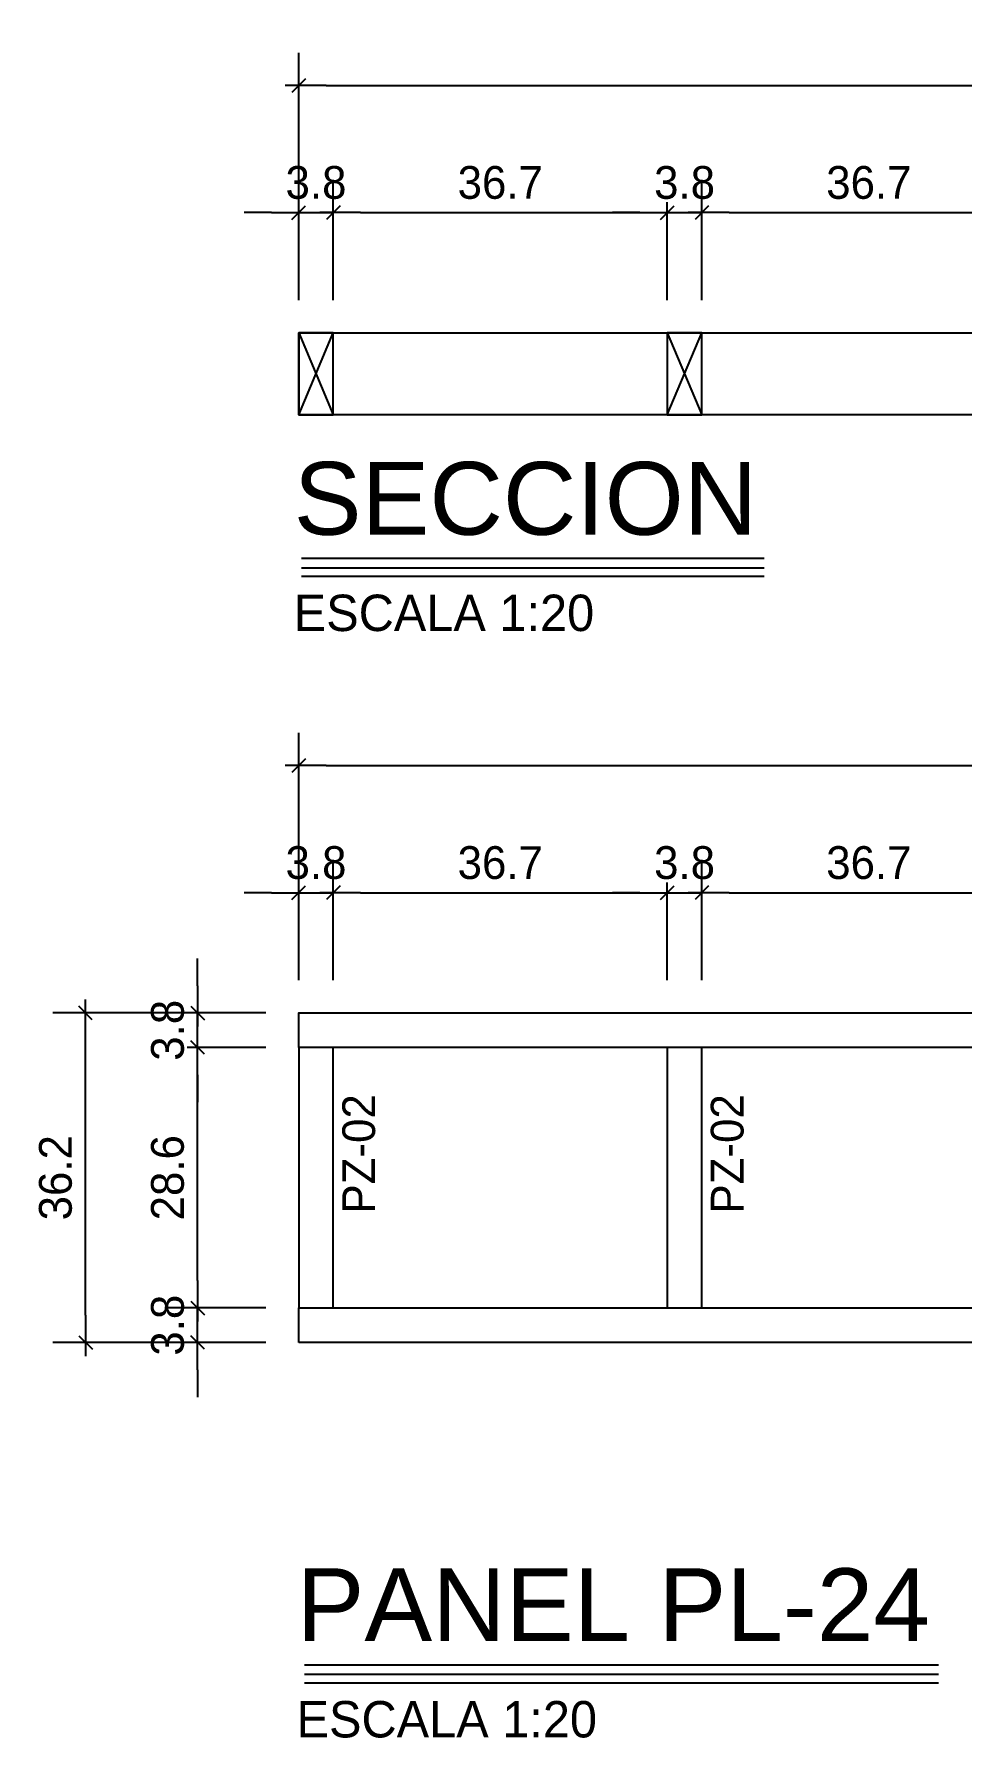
# Model space of a CAD drawing. Header units: millimetres. Extents: x 19458 to 19801, y 4351 to 4752.
# Drawn here: x 19605.039 to 19606.058, y 4506.953 to 4508.825 of the extents above; entities that cross this region are included whole.
import ezdxf
from ezdxf.enums import TextEntityAlignment as Align

# ---------------------------------------------------------------- set-up
doc = ezdxf.new("R2010")
doc.units = ezdxf.units.MM
for name, color, linetype in [('0 @ 0.2', 7, 'Continuous'), ('PANELES PARED', 2, 'Continuous'), ('TEXTO @ 0.2', 2, 'Continuous'), ('TEXTOS TITULOS @ 0.2', 3, 'Continuous')]:
    doc.layers.add(name, color=color, linetype=linetype)
doc.styles.add('century gothic', font='GOTHIC.TTF')
doc.styles.add('NOTAS', font='GOTHIC.TTF')
doc.styles.add('SMCtitulos', font='sanss___.ttf')
doc.dimstyles.new('ANOTATIVE CM SMCONSTRUCCIONES', dxfattribs={"dimscale": 0, "dimtxt": 0.18, "dimasz": 0.15, "dimexe": 0.18, "dimexo": 0.18, "dimgap": 0.07, "dimtad": 1, "dimdec": 1, "dimlfac": 100, "dimdsep": 46, "dimtxsty": 'century gothic', "dimblk1": 'FLECHA1', "dimblk2": 'FLECHA1', "dimsah": 1, "dimcen": 0.18, "dimdle": 0.075, "dimclrd": 1, "dimclre": 1, "dimclrt": 2, "dimaunit": 1, "dimadec": 0, "dimazin": 2, "dimtfac": 0.75, "dimtdec": 1, "dimtix": 1, "dimtmove": 2, "dimatfit": 3, "dimfxl": 0.09, "dimtvp": 1.5, "dimtfill": 1, "dimtolj": 1, "dimtzin": 0, "dimarcsym": 0})

# ---------------------------------------------------------------- blocks, each defined once
blk = doc.blocks.new('PL11')
at = {"layer": 'PANELES PARED'}
for points in [[(19479.1545, 4507.4583), (19479.1545, 4507.4963), (19480.8495, 4507.4963), (19480.8495, 4507.4583)], [(19479.1545, 4507.1723), (19479.1925, 4507.1723), (19479.1925, 4507.4583), (19479.1545, 4507.4583)], [(19479.5592, 4507.1723), (19479.5972, 4507.1723), (19479.5972, 4507.4583), (19479.5592, 4507.4583)], [(19479.964, 4507.1723), (19480.002, 4507.1723), (19480.002, 4507.4583), (19479.964, 4507.4583)], [(19480.3687, 4507.1723), (19480.4067, 4507.1723), (19480.4067, 4507.4583), (19480.3687, 4507.4583)], [(19480.7735, 4507.1723), (19480.8115, 4507.1723), (19480.8115, 4507.4583), (19480.7735, 4507.4583)], [(19480.8115, 4507.1723), (19480.8495, 4507.1723), (19480.8495, 4507.4583), (19480.8115, 4507.4583)], [(19479.1545, 4507.1343), (19479.1545, 4507.1723), (19480.8495, 4507.1723), (19480.8495, 4507.1343)]]:
    blk.add_lwpolyline(points, close=True, dxfattribs=at)
blk = doc.blocks.new('*U46')
at = {"color": 2}
blk.add_line((0.0001, 0.052), (3.4827, 0.052), dxfattribs=at)
at = {"color": 250}
blk.add_line((0.0001, 0), (3.4827, 0), dxfattribs=at)
at = {"color": 7}
blk.add_line((0.0001, -0.0469), (3.4827, -0.0469), dxfattribs=at)
at = {"color": 0, "linetype": 'ByBlock', "lineweight": -2, "style": 'NOTAS'}
for tag, p in [('1TITLE', (0.027, 1.0142)), ('2TITLE', (-0.0431, 0.1812))]:
    blk.add_attdef(tag, p, '', height=0.3, dxfattribs=at)
blk.add_attdef('SCALE', text='', height=0.18, dxfattribs=at).set_placement((-0.0431, -0.1475), align=Align.TOP_LEFT)
blk = doc.blocks.new('FLECHA1')
at = {"color": 1}
blk.add_line((-1, 0), (0.496, 0), dxfattribs=at)
at = {"color": 4}
blk.add_line((-0.246, -0.248), (0.248, 0.25), dxfattribs=at)
blk = doc.blocks.new('*D1021')
at = {"color": 1, "lineweight": -2, "transparency": 16777216}
for p, q in [((19605.219, 4507.4553), (19605.219, 4507.4853)), ((19605.294, 4507.4253), (19605.183, 4507.4253)), ((19605.219, 4507.3873), (19605.219, 4507.4253)), ((19605.294, 4507.3873), (19605.183, 4507.3873)), ((19605.219, 4507.3573), (19605.219, 4507.3273))]:
    blk.add_line(p, q, dxfattribs=at)
at = {"layer": 'Defpoints', "color": 0, "transparency": 16777216}
for p in [(19605.219, 4507.4253), (19605.33, 4507.4253), (19605.33, 4507.3873)]:
    blk.add_point(p, dxfattribs=at)
at = {"color": 1, "lineweight": -2, "transparency": 16777216, "xscale": 0.03, "yscale": 0.03, "zscale": 0.03}
for p, rotation in [((19605.219, 4507.4253), 270), ((19605.219, 4507.3873), 90)]:
    blk.add_blockref('FLECHA1', p, dxfattribs=dict(at, rotation=rotation))
at = {"color": 2, "transparency": 16777216, "insert": (19605.1861, 4507.4063), "char_height": 0.036, "attachment_point": 5, "rotation": 90, "style": 'century gothic', "bg_fill": 3, "box_fill_scale": 1.1, "bg_fill_color": 256, "bg_fill_true_color": 13158600, "bg_fill_transparency": 0}
blk.add_mtext('\\A1;3.8', dxfattribs=at)
blk = doc.blocks.new('*D1022')
at = {"color": 1, "lineweight": -2, "transparency": 16777216}
for p, q in [((19605.294, 4507.7113), (19605.183, 4507.7113)), ((19605.219, 4507.4553), (19605.219, 4507.6813)), ((19605.294, 4507.4253), (19605.183, 4507.4253))]:
    blk.add_line(p, q, dxfattribs=at)
at = {"layer": 'Defpoints', "color": 0, "transparency": 16777216}
for p in [(19605.219, 4507.7113), (19605.33, 4507.7113), (19605.33, 4507.4253)]:
    blk.add_point(p, dxfattribs=at)
at = {"color": 1, "lineweight": -2, "transparency": 16777216, "xscale": 0.03, "yscale": 0.03, "zscale": 0.03}
for p, rotation in [((19605.219, 4507.7113), 90), ((19605.219, 4507.4253), 270)]:
    blk.add_blockref('FLECHA1', p, dxfattribs=dict(at, rotation=rotation))
at = {"color": 2, "transparency": 16777216, "insert": (19605.1861, 4507.5683), "char_height": 0.036, "attachment_point": 5, "rotation": 90, "style": 'century gothic', "bg_fill": 3, "box_fill_scale": 1.1, "bg_fill_color": 256, "bg_fill_true_color": 13158600, "bg_fill_transparency": 0}
blk.add_mtext('\\A1;28.6', dxfattribs=at)
blk = doc.blocks.new('*D1023')
at = {"color": 1, "lineweight": -2, "transparency": 16777216}
for p, q in [((19605.219, 4507.7793), (19605.219, 4507.8093)), ((19605.294, 4507.7493), (19605.183, 4507.7493)), ((19605.219, 4507.7113), (19605.219, 4507.7493)), ((19605.294, 4507.7113), (19605.183, 4507.7113)), ((19605.219, 4507.6813), (19605.219, 4507.6513))]:
    blk.add_line(p, q, dxfattribs=at)
at = {"layer": 'Defpoints', "color": 0, "transparency": 16777216}
for p in [(19605.219, 4507.7493), (19605.33, 4507.7493), (19605.33, 4507.7113)]:
    blk.add_point(p, dxfattribs=at)
at = {"color": 1, "lineweight": -2, "transparency": 16777216, "xscale": 0.03, "yscale": 0.03, "zscale": 0.03}
for p, rotation in [((19605.219, 4507.7493), 270), ((19605.219, 4507.7113), 90)]:
    blk.add_blockref('FLECHA1', p, dxfattribs=dict(at, rotation=rotation))
at = {"color": 2, "transparency": 16777216, "insert": (19605.1861, 4507.7303), "char_height": 0.036, "attachment_point": 5, "rotation": 90, "style": 'century gothic', "bg_fill": 3, "box_fill_scale": 1.1, "bg_fill_color": 256, "bg_fill_true_color": 13158600, "bg_fill_transparency": 0}
blk.add_mtext('\\A1;3.8', dxfattribs=at)
blk = doc.blocks.new('*D1024')
at = {"color": 1, "lineweight": -2, "transparency": 16777216}
for p, q in [((19605.294, 4507.7493), (19605.0599, 4507.7493)), ((19605.0959, 4507.4173), (19605.0959, 4507.7193)), ((19605.294, 4507.3873), (19605.0599, 4507.3873))]:
    blk.add_line(p, q, dxfattribs=at)
at = {"layer": 'Defpoints', "color": 0, "transparency": 16777216}
for p in [(19605.0959, 4507.7493), (19605.33, 4507.7493), (19605.33, 4507.3873)]:
    blk.add_point(p, dxfattribs=at)
at = {"color": 1, "lineweight": -2, "transparency": 16777216, "xscale": 0.03, "yscale": 0.03, "zscale": 0.03}
for p, rotation in [((19605.0959, 4507.7493), 90), ((19605.0959, 4507.3873), 270)]:
    blk.add_blockref('FLECHA1', p, dxfattribs=dict(at, rotation=rotation))
at = {"color": 2, "transparency": 16777216, "insert": (19605.063, 4507.5683), "char_height": 0.036, "attachment_point": 5, "rotation": 90, "style": 'century gothic', "bg_fill": 3, "box_fill_scale": 1.1, "bg_fill_color": 256, "bg_fill_true_color": 13158600, "bg_fill_transparency": 0}
blk.add_mtext('\\A1;36.2', dxfattribs=at)
blk = doc.blocks.new('PZ1')
at = {"layer": 'PANELES PARED'}
for p, q in [((19503.9863, 4507.8495), (19504.0243, 4507.7595)), ((19503.9863, 4507.7595), (19504.0243, 4507.8495))]:
    blk.add_line(p, q, dxfattribs=at)
blk.add_lwpolyline([(19503.9863, 4507.7595), (19504.0243, 4507.7595), (19504.0243, 4507.8495), (19503.9863, 4507.8495)], close=True, dxfattribs=at)
blk = doc.blocks.new('*U14')
at = {"color": 2}
blk.add_line((0.0001, 0.052), (2.541, 0.052), dxfattribs=at)
at = {"color": 250}
blk.add_line((0.0001, 0), (2.541, 0), dxfattribs=at)
at = {"color": 7}
blk.add_line((0.0001, -0.0469), (2.541, -0.0469), dxfattribs=at)
at = {"color": 0, "linetype": 'ByBlock', "lineweight": -2, "style": 'NOTAS'}
for tag, p in [('1TITLE', (0.027, 1.0142)), ('2TITLE', (-0.0431, 0.1812))]:
    blk.add_attdef(tag, p, '', height=0.3, dxfattribs=at)
blk.add_attdef('SCALE', text='', height=0.18, dxfattribs=at).set_placement((-0.0431, -0.1475), align=Align.TOP_LEFT)
blk = doc.blocks.new('*D1026')
at = {"color": 1, "lineweight": -2, "transparency": 16777216}
for p, q in [((19605.33, 4508.5324), (19605.33, 4508.6646)), ((19605.368, 4508.5324), (19605.368, 4508.6646)), ((19605.3, 4508.6286), (19605.27, 4508.6286)), ((19605.33, 4508.6286), (19605.368, 4508.6286)), ((19605.398, 4508.6286), (19605.428, 4508.6286))]:
    blk.add_line(p, q, dxfattribs=at)
at = {"layer": 'Defpoints', "color": 0, "transparency": 16777216}
for p in [(19605.368, 4508.6286), (19605.33, 4508.4964), (19605.368, 4508.4964)]:
    blk.add_point(p, dxfattribs=at)
at = {"color": 1, "lineweight": -2, "transparency": 16777216, "xscale": 0.03, "yscale": 0.03, "zscale": 0.03}
blk.add_blockref('FLECHA1', (19605.33, 4508.6286), dxfattribs=at)
at = {"color": 1, "lineweight": -2, "transparency": 16777216, "xscale": 0.03, "yscale": 0.03, "zscale": 0.03, "rotation": 180}
blk.add_blockref('FLECHA1', (19605.368, 4508.6286), dxfattribs=at)
at = {"color": 2, "transparency": 16777216, "insert": (19605.349, 4508.6615), "char_height": 0.036, "attachment_point": 5, "style": 'century gothic', "bg_fill": 3, "box_fill_scale": 1.1, "bg_fill_color": 256, "bg_fill_true_color": 13158600, "bg_fill_transparency": 0}
blk.add_mtext('\\A1;3.8', dxfattribs=at)
blk = doc.blocks.new('*D1027')
at = {"color": 1, "lineweight": -2, "transparency": 16777216}
for p, q in [((19605.368, 4508.5324), (19605.368, 4508.6646)), ((19605.7348, 4508.5324), (19605.7348, 4508.6646)), ((19605.398, 4508.6286), (19605.7048, 4508.6286))]:
    blk.add_line(p, q, dxfattribs=at)
at = {"layer": 'Defpoints', "color": 0, "transparency": 16777216}
for p in [(19605.7348, 4508.6286), (19605.368, 4508.4964), (19605.7348, 4508.4964)]:
    blk.add_point(p, dxfattribs=at)
at = {"color": 1, "lineweight": -2, "transparency": 16777216, "xscale": 0.03, "yscale": 0.03, "zscale": 0.03, "rotation": 180}
blk.add_blockref('FLECHA1', (19605.368, 4508.6286), dxfattribs=at)
at = {"color": 1, "lineweight": -2, "transparency": 16777216, "xscale": 0.03, "yscale": 0.03, "zscale": 0.03}
blk.add_blockref('FLECHA1', (19605.7348, 4508.6286), dxfattribs=at)
at = {"color": 2, "transparency": 16777216, "insert": (19605.5514, 4508.6615), "char_height": 0.036, "attachment_point": 5, "style": 'century gothic', "bg_fill": 3, "box_fill_scale": 1.1, "bg_fill_color": 256, "bg_fill_true_color": 13158600, "bg_fill_transparency": 0}
blk.add_mtext('\\A1;36.7', dxfattribs=at)
blk = doc.blocks.new('*D1028')
at = {"color": 1, "lineweight": -2, "transparency": 16777216}
for p, q in [((19605.7348, 4508.5324), (19605.7348, 4508.6646)), ((19605.7728, 4508.5324), (19605.7728, 4508.6646)), ((19605.7048, 4508.6286), (19605.6748, 4508.6286)), ((19605.7348, 4508.6286), (19605.7728, 4508.6286)), ((19605.8028, 4508.6286), (19605.8328, 4508.6286))]:
    blk.add_line(p, q, dxfattribs=at)
at = {"layer": 'Defpoints', "color": 0, "transparency": 16777216}
for p in [(19605.7728, 4508.6286), (19605.7348, 4508.4964), (19605.7728, 4508.4964)]:
    blk.add_point(p, dxfattribs=at)
at = {"color": 1, "lineweight": -2, "transparency": 16777216, "xscale": 0.03, "yscale": 0.03, "zscale": 0.03}
blk.add_blockref('FLECHA1', (19605.7348, 4508.6286), dxfattribs=at)
at = {"color": 1, "lineweight": -2, "transparency": 16777216, "xscale": 0.03, "yscale": 0.03, "zscale": 0.03, "rotation": 180}
blk.add_blockref('FLECHA1', (19605.7728, 4508.6286), dxfattribs=at)
at = {"color": 2, "transparency": 16777216, "insert": (19605.7538, 4508.6615), "char_height": 0.036, "attachment_point": 5, "style": 'century gothic', "bg_fill": 3, "box_fill_scale": 1.1, "bg_fill_color": 256, "bg_fill_true_color": 13158600, "bg_fill_transparency": 0}
blk.add_mtext('\\A1;3.8', dxfattribs=at)
blk = doc.blocks.new('*D1029')
at = {"color": 1, "lineweight": -2, "transparency": 16777216}
for p, q in [((19605.7728, 4508.5324), (19605.7728, 4508.6646)), ((19606.1395, 4508.5324), (19606.1395, 4508.6646)), ((19605.8028, 4508.6286), (19606.1095, 4508.6286))]:
    blk.add_line(p, q, dxfattribs=at)
at = {"layer": 'Defpoints', "color": 0, "transparency": 16777216}
for p in [(19606.1395, 4508.6286), (19605.7728, 4508.4964), (19606.1395, 4508.4964)]:
    blk.add_point(p, dxfattribs=at)
at = {"color": 1, "lineweight": -2, "transparency": 16777216, "xscale": 0.03, "yscale": 0.03, "zscale": 0.03, "rotation": 180}
blk.add_blockref('FLECHA1', (19605.7728, 4508.6286), dxfattribs=at)
at = {"color": 1, "lineweight": -2, "transparency": 16777216, "xscale": 0.03, "yscale": 0.03, "zscale": 0.03}
blk.add_blockref('FLECHA1', (19606.1395, 4508.6286), dxfattribs=at)
at = {"color": 2, "transparency": 16777216, "insert": (19605.9562, 4508.6615), "char_height": 0.036, "attachment_point": 5, "style": 'century gothic', "bg_fill": 3, "box_fill_scale": 1.1, "bg_fill_color": 256, "bg_fill_true_color": 13158600, "bg_fill_transparency": 0}
blk.add_mtext('\\A1;36.7', dxfattribs=at)
blk = doc.blocks.new('*D1036')
at = {"color": 1, "lineweight": -2, "transparency": 16777216}
for p, q in [((19605.33, 4508.5324), (19605.33, 4508.8042)), ((19607.025, 4508.5324), (19607.025, 4508.8042)), ((19605.36, 4508.7682), (19606.995, 4508.7682))]:
    blk.add_line(p, q, dxfattribs=at)
at = {"layer": 'Defpoints', "color": 0, "transparency": 16777216}
for p in [(19607.025, 4508.7682), (19605.33, 4508.4964), (19607.025, 4508.4964)]:
    blk.add_point(p, dxfattribs=at)
at = {"color": 1, "lineweight": -2, "transparency": 16777216, "xscale": 0.03, "yscale": 0.03, "zscale": 0.03, "rotation": 180}
blk.add_blockref('FLECHA1', (19605.33, 4508.7682), dxfattribs=at)
at = {"color": 1, "lineweight": -2, "transparency": 16777216, "xscale": 0.03, "yscale": 0.03, "zscale": 0.03}
blk.add_blockref('FLECHA1', (19607.025, 4508.7682), dxfattribs=at)
at = {"color": 2, "transparency": 16777216, "insert": (19606.1775, 4508.8011), "char_height": 0.036, "attachment_point": 5, "style": 'century gothic', "bg_fill": 3, "box_fill_scale": 1.1, "bg_fill_color": 256, "bg_fill_true_color": 13158600, "bg_fill_transparency": 0}
blk.add_mtext('\\A1;169.5', dxfattribs=at)
blk = doc.blocks.new('*D1037')
at = {"color": 1, "lineweight": -2, "transparency": 16777216}
for p, q in [((19605.33, 4507.7853), (19605.33, 4507.9174)), ((19605.368, 4507.7853), (19605.368, 4507.9174)), ((19605.3, 4507.8814), (19605.27, 4507.8814)), ((19605.33, 4507.8814), (19605.368, 4507.8814)), ((19605.398, 4507.8814), (19605.428, 4507.8814))]:
    blk.add_line(p, q, dxfattribs=at)
at = {"layer": 'Defpoints', "color": 0, "transparency": 16777216}
for p in [(19605.368, 4507.8814), (19605.33, 4507.7493), (19605.368, 4507.7493)]:
    blk.add_point(p, dxfattribs=at)
at = {"color": 1, "lineweight": -2, "transparency": 16777216, "xscale": 0.03, "yscale": 0.03, "zscale": 0.03}
blk.add_blockref('FLECHA1', (19605.33, 4507.8814), dxfattribs=at)
at = {"color": 1, "lineweight": -2, "transparency": 16777216, "xscale": 0.03, "yscale": 0.03, "zscale": 0.03, "rotation": 180}
blk.add_blockref('FLECHA1', (19605.368, 4507.8814), dxfattribs=at)
at = {"color": 2, "transparency": 16777216, "insert": (19605.349, 4507.9143), "char_height": 0.036, "attachment_point": 5, "style": 'century gothic', "bg_fill": 3, "box_fill_scale": 1.1, "bg_fill_color": 256, "bg_fill_true_color": 13158600, "bg_fill_transparency": 0}
blk.add_mtext('\\A1;3.8', dxfattribs=at)
blk = doc.blocks.new('*D1038')
at = {"color": 1, "lineweight": -2, "transparency": 16777216}
for p, q in [((19605.368, 4507.7853), (19605.368, 4507.9174)), ((19605.7348, 4507.7853), (19605.7348, 4507.9174)), ((19605.398, 4507.8814), (19605.7048, 4507.8814))]:
    blk.add_line(p, q, dxfattribs=at)
at = {"layer": 'Defpoints', "color": 0, "transparency": 16777216}
for p in [(19605.7348, 4507.8814), (19605.368, 4507.7493), (19605.7348, 4507.7493)]:
    blk.add_point(p, dxfattribs=at)
at = {"color": 1, "lineweight": -2, "transparency": 16777216, "xscale": 0.03, "yscale": 0.03, "zscale": 0.03, "rotation": 180}
blk.add_blockref('FLECHA1', (19605.368, 4507.8814), dxfattribs=at)
at = {"color": 1, "lineweight": -2, "transparency": 16777216, "xscale": 0.03, "yscale": 0.03, "zscale": 0.03}
blk.add_blockref('FLECHA1', (19605.7348, 4507.8814), dxfattribs=at)
at = {"color": 2, "transparency": 16777216, "insert": (19605.5514, 4507.9143), "char_height": 0.036, "attachment_point": 5, "style": 'century gothic', "bg_fill": 3, "box_fill_scale": 1.1, "bg_fill_color": 256, "bg_fill_true_color": 13158600, "bg_fill_transparency": 0}
blk.add_mtext('\\A1;36.7', dxfattribs=at)
blk = doc.blocks.new('*D1039')
at = {"color": 1, "lineweight": -2, "transparency": 16777216}
for p, q in [((19605.7348, 4507.7853), (19605.7348, 4507.9174)), ((19605.7728, 4507.7853), (19605.7728, 4507.9174)), ((19605.7048, 4507.8814), (19605.6748, 4507.8814)), ((19605.7348, 4507.8814), (19605.7728, 4507.8814)), ((19605.8028, 4507.8814), (19605.8328, 4507.8814))]:
    blk.add_line(p, q, dxfattribs=at)
at = {"layer": 'Defpoints', "color": 0, "transparency": 16777216}
for p in [(19605.7728, 4507.8814), (19605.7348, 4507.7493), (19605.7728, 4507.7493)]:
    blk.add_point(p, dxfattribs=at)
at = {"color": 1, "lineweight": -2, "transparency": 16777216, "xscale": 0.03, "yscale": 0.03, "zscale": 0.03}
blk.add_blockref('FLECHA1', (19605.7348, 4507.8814), dxfattribs=at)
at = {"color": 1, "lineweight": -2, "transparency": 16777216, "xscale": 0.03, "yscale": 0.03, "zscale": 0.03, "rotation": 180}
blk.add_blockref('FLECHA1', (19605.7728, 4507.8814), dxfattribs=at)
at = {"color": 2, "transparency": 16777216, "insert": (19605.7538, 4507.9143), "char_height": 0.036, "attachment_point": 5, "style": 'century gothic', "bg_fill": 3, "box_fill_scale": 1.1, "bg_fill_color": 256, "bg_fill_true_color": 13158600, "bg_fill_transparency": 0}
blk.add_mtext('\\A1;3.8', dxfattribs=at)
blk = doc.blocks.new('*D1040')
at = {"color": 1, "lineweight": -2, "transparency": 16777216}
for p, q in [((19605.7728, 4507.7853), (19605.7728, 4507.9174)), ((19606.1395, 4507.7853), (19606.1395, 4507.9174)), ((19605.8028, 4507.8814), (19606.1095, 4507.8814))]:
    blk.add_line(p, q, dxfattribs=at)
at = {"layer": 'Defpoints', "color": 0, "transparency": 16777216}
for p in [(19606.1395, 4507.8814), (19605.7728, 4507.7493), (19606.1395, 4507.7493)]:
    blk.add_point(p, dxfattribs=at)
at = {"color": 1, "lineweight": -2, "transparency": 16777216, "xscale": 0.03, "yscale": 0.03, "zscale": 0.03, "rotation": 180}
blk.add_blockref('FLECHA1', (19605.7728, 4507.8814), dxfattribs=at)
at = {"color": 1, "lineweight": -2, "transparency": 16777216, "xscale": 0.03, "yscale": 0.03, "zscale": 0.03}
blk.add_blockref('FLECHA1', (19606.1395, 4507.8814), dxfattribs=at)
at = {"color": 2, "transparency": 16777216, "insert": (19605.9562, 4507.9143), "char_height": 0.036, "attachment_point": 5, "style": 'century gothic', "bg_fill": 3, "box_fill_scale": 1.1, "bg_fill_color": 256, "bg_fill_true_color": 13158600, "bg_fill_transparency": 0}
blk.add_mtext('\\A1;36.7', dxfattribs=at)
blk = doc.blocks.new('*D1047')
at = {"color": 1, "lineweight": -2, "transparency": 16777216}
for p, q in [((19605.33, 4507.7853), (19605.33, 4508.0571)), ((19607.025, 4507.7853), (19607.025, 4508.0571)), ((19605.36, 4508.0211), (19606.995, 4508.0211))]:
    blk.add_line(p, q, dxfattribs=at)
at = {"layer": 'Defpoints', "color": 0, "transparency": 16777216}
for p in [(19607.025, 4508.0211), (19605.33, 4507.7493), (19607.025, 4507.7493)]:
    blk.add_point(p, dxfattribs=at)
at = {"color": 1, "lineweight": -2, "transparency": 16777216, "xscale": 0.03, "yscale": 0.03, "zscale": 0.03, "rotation": 180}
blk.add_blockref('FLECHA1', (19605.33, 4508.0211), dxfattribs=at)
at = {"color": 1, "lineweight": -2, "transparency": 16777216, "xscale": 0.03, "yscale": 0.03, "zscale": 0.03}
blk.add_blockref('FLECHA1', (19607.025, 4508.0211), dxfattribs=at)
at = {"color": 2, "transparency": 16777216, "insert": (19606.1775, 4508.054), "char_height": 0.036, "attachment_point": 5, "style": 'century gothic', "bg_fill": 3, "box_fill_scale": 1.1, "bg_fill_color": 256, "bg_fill_true_color": 13158600, "bg_fill_transparency": 0}
blk.add_mtext('\\A1;169.5', dxfattribs=at)

msp = doc.modelspace()

# ---------------------------------------------------------------- linework, layer by layer
at = {"layer": 'PANELES PARED'}
msp.add_lwpolyline([(19605.33, 4508.4964), (19607.025, 4508.4964), (19607.025, 4508.4064), (19605.33, 4508.4064)], close=True, dxfattribs=at)

# ---------------------------------------------------------------- block references
for name, p in [('PZ1', (101.3437, 0.6469)), ('PZ1', (101.7485, 0.6469)), ('PL11', (126.1755, 0.253))]:
    msp.add_blockref(name, p)
at = {"layer": 'TEXTOS TITULOS @ 0.2'}
ref = msp.add_blockref('*U14', (19605.3331, 4508.2384), dxfattribs=dict(at, xscale=0.2, yscale=0.2, zscale=0.2))
ref.add_attrib('2TITLE', 'SECCION', (19605.3245, 4508.2747), dxfattribs={"layer": '0', "color": 0, "linetype": 'ByBlock', "lineweight": -2, "height": 0.08, "style": 'SMCtitulos'})
ref.add_attrib('SCALE', 'ESCALA 1:20', dxfattribs={"layer": '0', "color": 0, "linetype": 'ByBlock', "lineweight": -2, "height": 0.04, "style": 'NOTAS'}).set_placement((19605.3245, 4508.2089), align=Align.TOP_LEFT)
ref = msp.add_blockref('*U46', (19605.3362, 4507.0229), dxfattribs=dict(at, xscale=0.2, yscale=0.2, zscale=0.2))
ref.add_attrib('2TITLE', 'PANEL PL-24', (19605.3276, 4507.0592), dxfattribs={"layer": '0', "color": 0, "linetype": 'ByBlock', "lineweight": -2, "height": 0.08, "style": 'SMCtitulos'})
ref.add_attrib('SCALE', 'ESCALA 1:20', dxfattribs={"layer": '0', "color": 0, "linetype": 'ByBlock', "lineweight": -2, "height": 0.04, "style": 'NOTAS'}).set_placement((19605.3276, 4506.9934), align=Align.TOP_LEFT)

# ---------------------------------------------------------------- texts
at = {"layer": 'TEXTO @ 0.2', "color": 2, "char_height": 0.036, "width": 0.095414, "attachment_point": 1, "rotation": 90, "style": 'century gothic'}
for insert in [(19605.3779, 4507.529), (19605.7826, 4507.529)]:
    msp.add_mtext('PZ-02 ', dxfattribs=dict(at, insert=insert))

# ---------------------------------------------------------------- next in the draw order: dimensions: what is measured, and where the dimension line sits
at = {"layer": '0 @ 0.2'}
dim = msp.add_linear_dim(base=(19605.368, 4508.6286), p1=(19605.33, 4508.4964), p2=(19605.368, 4508.4964), dimstyle='ANOTATIVE CM SMCONSTRUCCIONES', override={"dimscale": 0.2, "dimtix": 1, "dimtofl": 1, "dimtmove": 2, "dimatfit": 3}, dxfattribs=at)
dim.commit()
dim.dimension.update_dxf_attribs({"geometry": '*D1026', "text_midpoint": (19605.349, 4508.6615)})
dim = msp.add_linear_dim(base=(19605.219, 4507.4253), p1=(19605.33, 4507.3873), p2=(19605.33, 4507.4253), angle=90, dimstyle='ANOTATIVE CM SMCONSTRUCCIONES', override={"dimscale": 0.2, "dimtix": 1, "dimtofl": 1, "dimtmove": 2, "dimatfit": 3}, dxfattribs=at)
dim.commit()
dim.dimension.update_dxf_attribs({"geometry": '*D1021', "text_midpoint": (19605.1861, 4507.4063)})

# ---------------------------------------------------------------- next in the draw order: dimensions: what is measured, and where the dimension line sits
dim = msp.add_linear_dim(base=(19605.7348, 4508.6286), p1=(19605.368, 4508.4964), p2=(19605.7348, 4508.4964), dimstyle='ANOTATIVE CM SMCONSTRUCCIONES', override={"dimscale": 0.2, "dimtix": 1, "dimtofl": 1, "dimtmove": 2, "dimatfit": 3}, dxfattribs=at)
dim.commit()
dim.dimension.update_dxf_attribs({"geometry": '*D1027', "text_midpoint": (19605.5514, 4508.6615)})
dim = msp.add_linear_dim(base=(19605.219, 4507.7113), p1=(19605.33, 4507.4253), p2=(19605.33, 4507.7113), angle=90, dimstyle='ANOTATIVE CM SMCONSTRUCCIONES', override={"dimscale": 0.2, "dimtix": 1, "dimtofl": 1, "dimtmove": 2, "dimatfit": 3}, dxfattribs=at)
dim.commit()
dim.dimension.update_dxf_attribs({"geometry": '*D1022', "text_midpoint": (19605.1861, 4507.5683)})

# ---------------------------------------------------------------- next in the draw order: dimensions: what is measured, and where the dimension line sits
dim = msp.add_linear_dim(base=(19605.7728, 4508.6286), p1=(19605.7348, 4508.4964), p2=(19605.7728, 4508.4964), dimstyle='ANOTATIVE CM SMCONSTRUCCIONES', override={"dimscale": 0.2, "dimtix": 1, "dimtofl": 1, "dimtmove": 2, "dimatfit": 3}, dxfattribs=at)
dim.commit()
dim.dimension.update_dxf_attribs({"geometry": '*D1028', "text_midpoint": (19605.7538, 4508.6615)})
dim = msp.add_linear_dim(base=(19605.219, 4507.7493), p1=(19605.33, 4507.7113), p2=(19605.33, 4507.7493), angle=90, dimstyle='ANOTATIVE CM SMCONSTRUCCIONES', override={"dimscale": 0.2, "dimtix": 1, "dimtofl": 1, "dimtmove": 2, "dimatfit": 3}, dxfattribs=at)
dim.commit()
dim.dimension.update_dxf_attribs({"geometry": '*D1023', "text_midpoint": (19605.1861, 4507.7303)})

# ---------------------------------------------------------------- next in the draw order: dimensions: what is measured, and where the dimension line sits
dim = msp.add_linear_dim(base=(19606.1395, 4508.6286), p1=(19605.7728, 4508.4964), p2=(19606.1395, 4508.4964), dimstyle='ANOTATIVE CM SMCONSTRUCCIONES', override={"dimscale": 0.2, "dimtix": 1, "dimtofl": 1, "dimtmove": 2, "dimatfit": 3}, dxfattribs=at)
dim.commit()
dim.dimension.update_dxf_attribs({"geometry": '*D1029', "text_midpoint": (19605.9562, 4508.6615)})
dim = msp.add_linear_dim(base=(19605.0959, 4507.7493), p1=(19605.33, 4507.3873), p2=(19605.33, 4507.7493), angle=90, dimstyle='ANOTATIVE CM SMCONSTRUCCIONES', override={"dimscale": 0.2, "dimtix": 1, "dimtofl": 1, "dimtmove": 2, "dimatfit": 3}, dxfattribs=at)
dim.commit()
dim.dimension.update_dxf_attribs({"geometry": '*D1024', "text_midpoint": (19605.063, 4507.5683)})

# ---------------------------------------------------------------- next in the draw order: dimensions: what is measured, and where the dimension line sits
for base, p1, p2, picture, middle in [((19607.025, 4508.7682), (19605.33, 4508.4964), (19607.025, 4508.4964), '*D1036', (19606.1775, 4508.8011)), ((19605.368, 4507.8814), (19605.33, 4507.7493), (19605.368, 4507.7493), '*D1037', (19605.349, 4507.9143))]:
    dim = msp.add_linear_dim(base=base, p1=p1, p2=p2, dimstyle='ANOTATIVE CM SMCONSTRUCCIONES', override={"dimscale": 0.2, "dimtix": 1, "dimtofl": 1, "dimtmove": 2, "dimatfit": 3}, dxfattribs=at)
    dim.commit()
    dim.dimension.update_dxf_attribs({"geometry": picture, "text_midpoint": middle})

# ---------------------------------------------------------------- next in the draw order: dimensions: what is measured, and where the dimension line sits
dim = msp.add_linear_dim(base=(19605.7348, 4507.8814), p1=(19605.368, 4507.7493), p2=(19605.7348, 4507.7493), dimstyle='ANOTATIVE CM SMCONSTRUCCIONES', override={"dimscale": 0.2, "dimtix": 1, "dimtofl": 1, "dimtmove": 2, "dimatfit": 3}, dxfattribs=at)
dim.commit()
dim.dimension.update_dxf_attribs({"geometry": '*D1038', "text_midpoint": (19605.5514, 4507.9143)})

# ---------------------------------------------------------------- next in the draw order: dimensions: what is measured, and where the dimension line sits
dim = msp.add_linear_dim(base=(19605.7728, 4507.8814), p1=(19605.7348, 4507.7493), p2=(19605.7728, 4507.7493), dimstyle='ANOTATIVE CM SMCONSTRUCCIONES', override={"dimscale": 0.2, "dimtix": 1, "dimtofl": 1, "dimtmove": 2, "dimatfit": 3}, dxfattribs=at)
dim.commit()
dim.dimension.update_dxf_attribs({"geometry": '*D1039', "text_midpoint": (19605.7538, 4507.9143)})

# ---------------------------------------------------------------- next in the draw order: dimensions: what is measured, and where the dimension line sits
dim = msp.add_linear_dim(base=(19606.1395, 4507.8814), p1=(19605.7728, 4507.7493), p2=(19606.1395, 4507.7493), dimstyle='ANOTATIVE CM SMCONSTRUCCIONES', override={"dimscale": 0.2, "dimtix": 1, "dimtofl": 1, "dimtmove": 2, "dimatfit": 3}, dxfattribs=at)
dim.commit()
dim.dimension.update_dxf_attribs({"geometry": '*D1040', "text_midpoint": (19605.9562, 4507.9143)})

# ---------------------------------------------------------------- next in the draw order: dimensions: what is measured, and where the dimension line sits
dim = msp.add_linear_dim(base=(19607.025, 4508.0211), p1=(19605.33, 4507.7493), p2=(19607.025, 4507.7493), dimstyle='ANOTATIVE CM SMCONSTRUCCIONES', override={"dimscale": 0.2, "dimtix": 1, "dimtofl": 1, "dimtmove": 2, "dimatfit": 3}, dxfattribs=at)
dim.commit()
dim.dimension.update_dxf_attribs({"geometry": '*D1047', "text_midpoint": (19606.1775, 4508.054)})

doc.saveas('drawing.dxf')
